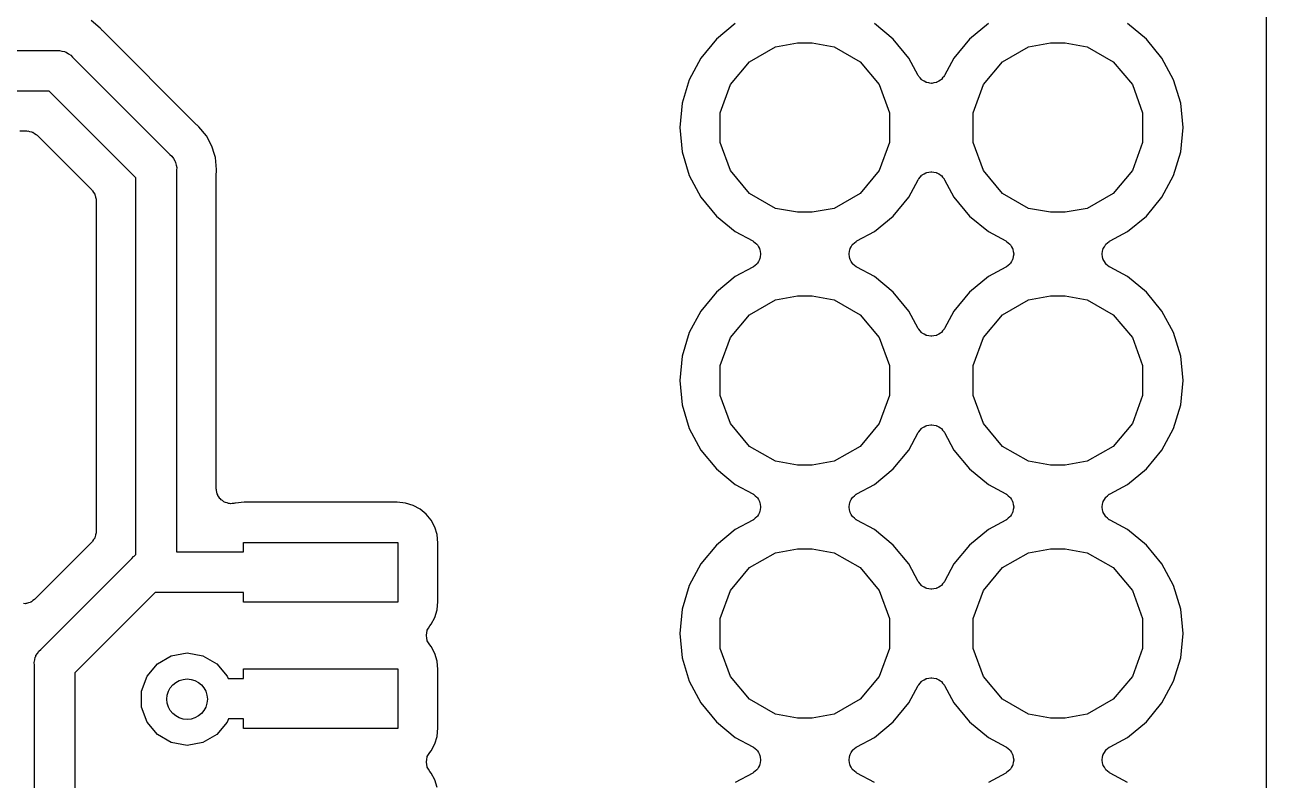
# Model space of a CAD drawing. Extents: x 91 to 190.2, y -113.9 to -59.9.
# Drawn here: x 177.06 to 189.52, y -89.66 to -82.08 of the extents above; entities that cross this region are included whole.
import ezdxf

# ---------------------------------------------------------------- set-up
doc = ezdxf.new("R2010")
doc.units = 0
doc.header["$MEASUREMENT"] = 0
doc.layers.add('BLACK', color=7, linetype='CONTINUOUS')

msp = doc.modelspace()

# ---------------------------------------------------------------- linework, layer by layer
at = {"layer": 'BLACK', "linetype": 'CONTINUOUS'}
for p, q in [((189.52, -62.0385), (189.52, -108.284)), ((177.819, -82.1114), (177.727, -82.036)), ((184.192, -82.0656), (184.002, -82.2218)), ((185.778, -82.2218), (185.588, -82.0656)), ((186.732, -82.0656), (186.542, -82.2218)), ((188.318, -82.2218), (188.128, -82.0656)), ((177.833, -82.1287), (177.819, -82.1114)), ((177.838, -82.1336), (177.833, -82.1287)), ((177.843, -82.1396), (177.838, -82.1336)), ((178.78, -83.0773), (177.843, -82.1396)), ((184.002, -82.2218), (183.846, -82.4122)), ((185.934, -82.4122), (185.778, -82.2218)), ((186.542, -82.2218), (186.386, -82.4122)), ((188.474, -82.4122), (188.318, -82.2218)), ((176.55, -82.3368), (177.381, -82.3368)), ((177.381, -82.3368), (177.408, -82.3345)), ((177.408, -82.3345), (177.434, -82.3414)), ((177.434, -82.3414), (177.461, -82.3461)), ((177.461, -82.3461), (177.468, -82.3506)), ((177.468, -82.3506), (177.477, -82.353)), ((184.335, -82.4488), (184.595, -82.2989)), ((184.595, -82.2989), (184.816, -82.26)), ((184.816, -82.26), (184.964, -82.26)), ((184.964, -82.26), (185.185, -82.2989)), ((185.185, -82.2989), (185.445, -82.4488)), ((186.875, -82.4488), (187.135, -82.2989)), ((187.135, -82.2989), (187.356, -82.26)), ((187.356, -82.26), (187.504, -82.26)), ((187.504, -82.26), (187.725, -82.2989)), ((187.725, -82.2989), (187.985, -82.4488)), ((177.477, -82.353), (177.499, -82.3685)), ((177.499, -82.3685), (177.523, -82.3819)), ((177.523, -82.3819), (177.54, -82.4026)), ((177.54, -82.4026), (178.517, -83.38)), ((183.846, -82.4122), (183.73, -82.6293)), ((184.143, -82.6784), (184.335, -82.4488)), ((185.445, -82.4488), (185.637, -82.6784)), ((186.028, -82.5868), (185.934, -82.4122)), ((186.386, -82.4122), (186.292, -82.5868)), ((186.683, -82.6784), (186.875, -82.4488)), ((187.985, -82.4488), (188.177, -82.6784)), ((188.59, -82.6293), (188.474, -82.4122)), ((186.031, -82.5907), (186.028, -82.5868)), ((186.033, -82.5953), (186.031, -82.5907)), ((186.047, -82.6111), (186.033, -82.5953)), ((186.287, -82.5953), (186.273, -82.6111)), ((186.289, -82.5907), (186.287, -82.5953)), ((186.292, -82.5868), (186.289, -82.5907)), ((183.73, -82.6293), (183.658, -82.865)), ((184.04, -82.9601), (184.143, -82.6784)), ((185.637, -82.6784), (185.74, -82.9601)), ((186.06, -82.6278), (186.047, -82.6111)), ((186.064, -82.6304), (186.06, -82.6278)), ((186.067, -82.6341), (186.064, -82.6304)), ((186.086, -82.6441), (186.067, -82.6341)), ((186.104, -82.6553), (186.086, -82.6441)), ((186.109, -82.6563), (186.104, -82.6553)), ((186.113, -82.6587), (186.109, -82.6563)), ((186.134, -82.6617), (186.113, -82.6587)), ((186.155, -82.666), (186.134, -82.6617)), ((186.16, -82.6653), (186.155, -82.666)), ((186.165, -82.666), (186.16, -82.6653)), ((186.186, -82.6617), (186.165, -82.666)), ((186.207, -82.6587), (186.186, -82.6617)), ((186.211, -82.6563), (186.207, -82.6587)), ((186.216, -82.6553), (186.211, -82.6563)), ((186.234, -82.6441), (186.216, -82.6553)), ((186.253, -82.6341), (186.234, -82.6441)), ((186.256, -82.6304), (186.253, -82.6341)), ((186.26, -82.6278), (186.256, -82.6304)), ((186.273, -82.6111), (186.26, -82.6278)), ((186.58, -82.9601), (186.683, -82.6784)), ((188.177, -82.6784), (188.28, -82.9601)), ((188.662, -82.865), (188.59, -82.6293)), ((177.306, -82.7432), (176.55, -82.7432)), ((178.177, -83.6142), (177.306, -82.7432)), ((183.658, -82.865), (183.634, -83.11)), ((184.04, -83.2599), (184.04, -82.9601)), ((185.74, -82.9601), (185.74, -83.2599)), ((186.58, -83.2599), (186.58, -82.9601)), ((188.28, -82.9601), (188.28, -83.2599)), ((188.686, -83.11), (188.662, -82.865)), ((178.786, -83.0816), (178.78, -83.0773)), ((178.791, -83.0872), (178.786, -83.0816)), ((178.809, -83.1014), (178.791, -83.0872)), ((177.012, -83.1432), (177.078, -83.1432)), ((177.078, -83.1432), (177.085, -83.1443)), ((177.085, -83.1443), (177.091, -83.1438)), ((177.091, -83.1438), (177.11, -83.1488)), ((177.11, -83.1488), (177.129, -83.1522)), ((177.129, -83.1522), (177.135, -83.1555)), ((177.135, -83.1555), (177.141, -83.1573)), ((177.141, -83.1573), (177.157, -83.1685)), ((177.157, -83.1685), (177.174, -83.1783)), ((177.174, -83.1783), (177.179, -83.1833)), ((177.179, -83.1833), (177.184, -83.1871)), ((177.184, -83.1871), (177.733, -83.7359)), ((178.884, -83.1933), (178.809, -83.1014)), ((178.94, -83.298), (178.884, -83.1933)), ((183.634, -83.11), (183.658, -83.355)), ((188.662, -83.355), (188.686, -83.11)), ((178.965, -83.3815), (178.94, -83.298)), ((184.143, -83.5416), (184.04, -83.2599)), ((185.74, -83.2599), (185.637, -83.5416)), ((186.683, -83.5416), (186.58, -83.2599)), ((188.28, -83.2599), (188.177, -83.5416)), ((178.517, -83.38), (178.538, -83.3974)), ((178.538, -83.3974), (178.552, -83.4207)), ((178.552, -83.4207), (178.567, -83.4428)), ((178.567, -83.4428), (178.569, -83.4516)), ((178.569, -83.4516), (178.574, -83.4594)), ((178.574, -83.4594), (178.579, -83.486)), ((178.974, -83.4117), (178.965, -83.3815)), ((178.965, -83.3815), (178.965, -83.3815)), ((178.986, -83.53), (178.974, -83.4117)), ((183.658, -83.355), (183.73, -83.5907)), ((188.59, -83.5907), (188.662, -83.355)), ((178.579, -83.486), (178.586, -83.512)), ((178.586, -83.512), (178.583, -83.5389)), ((178.583, -83.5389), (178.583, -87.3718)), ((178.983, -83.567), (178.984, -83.5597)), ((178.983, -86.7372), (178.983, -83.567)), ((178.984, -83.5523), (178.986, -83.53)), ((178.984, -83.5597), (178.984, -83.5523)), ((183.73, -83.5907), (183.846, -83.8078)), ((184.335, -83.7712), (184.143, -83.5416)), ((185.637, -83.5416), (185.445, -83.7712)), ((186.047, -83.6089), (186.06, -83.5922)), ((186.06, -83.5922), (186.064, -83.5896)), ((186.064, -83.5896), (186.067, -83.5859)), ((186.067, -83.5859), (186.086, -83.5759)), ((186.086, -83.5759), (186.104, -83.5647)), ((186.104, -83.5647), (186.109, -83.5637)), ((186.109, -83.5637), (186.113, -83.5613)), ((186.113, -83.5613), (186.134, -83.5583)), ((186.134, -83.5583), (186.155, -83.554)), ((186.155, -83.554), (186.16, -83.5547)), ((186.16, -83.5547), (186.165, -83.554)), ((186.165, -83.554), (186.186, -83.5583)), ((186.186, -83.5583), (186.207, -83.5613)), ((186.207, -83.5613), (186.211, -83.5637)), ((186.211, -83.5637), (186.216, -83.5647)), ((186.216, -83.5647), (186.234, -83.5759)), ((186.234, -83.5759), (186.253, -83.5859)), ((186.253, -83.5859), (186.256, -83.5896)), ((186.256, -83.5896), (186.26, -83.5922)), ((186.26, -83.5922), (186.273, -83.6089)), ((186.875, -83.7712), (186.683, -83.5416)), ((188.177, -83.5416), (187.985, -83.7712)), ((188.474, -83.8078), (188.59, -83.5907)), ((178.177, -87.3958), (178.177, -83.6142)), ((185.934, -83.8078), (186.028, -83.6332)), ((186.028, -83.6332), (186.031, -83.6293)), ((186.031, -83.6293), (186.033, -83.6247)), ((186.033, -83.6247), (186.047, -83.6089)), ((186.273, -83.6089), (186.287, -83.6247)), ((186.287, -83.6247), (186.289, -83.6293)), ((186.289, -83.6293), (186.292, -83.6332)), ((186.292, -83.6332), (186.386, -83.8078)), ((177.733, -83.7359), (177.737, -83.7413)), ((177.737, -83.7413), (177.742, -83.7456)), ((177.742, -83.7456), (177.752, -83.7625)), ((177.752, -83.7625), (177.763, -83.7786)), ((177.763, -83.7786), (177.764, -83.785)), ((177.764, -83.785), (177.768, -83.7907)), ((177.768, -83.7907), (177.771, -83.81)), ((177.771, -83.81), (177.776, -83.8289)), ((177.776, -83.8289), (177.776, -83.8355)), ((177.776, -83.8355), (177.777, -83.842)), ((177.777, -83.842), (177.777, -87.168)), ((183.846, -83.8078), (184.002, -83.9982)), ((184.595, -83.9211), (184.335, -83.7712)), ((185.445, -83.7712), (185.185, -83.9211)), ((185.778, -83.9982), (185.934, -83.8078)), ((186.386, -83.8078), (186.542, -83.9982)), ((187.135, -83.9211), (186.875, -83.7712)), ((187.985, -83.7712), (187.725, -83.9211)), ((188.318, -83.9982), (188.474, -83.8078)), ((184.816, -83.96), (184.595, -83.9211)), ((184.964, -83.96), (184.816, -83.96)), ((185.185, -83.9211), (184.964, -83.96)), ((187.356, -83.96), (187.135, -83.9211)), ((187.504, -83.96), (187.356, -83.96)), ((187.725, -83.9211), (187.504, -83.96)), ((184.002, -83.9982), (184.192, -84.1544)), ((185.588, -84.1544), (185.778, -83.9982)), ((186.542, -83.9982), (186.732, -84.1544)), ((188.128, -84.1544), (188.318, -83.9982)), ((184.192, -84.1544), (184.367, -84.2477)), ((185.413, -84.2477), (185.588, -84.1544)), ((186.732, -84.1544), (186.907, -84.2477)), ((187.953, -84.2477), (188.128, -84.1544)), ((184.367, -84.2477), (184.371, -84.2508)), ((184.371, -84.2508), (184.375, -84.2526)), ((184.375, -84.2526), (184.391, -84.2668)), ((184.391, -84.2668), (184.408, -84.2799)), ((184.408, -84.2799), (184.41, -84.2841)), ((184.41, -84.2841), (184.414, -84.2874)), ((184.414, -84.2874), (184.424, -84.3061)), ((184.424, -84.3061), (184.435, -84.3241)), ((184.435, -84.3241), (184.436, -84.329)), ((184.436, -84.329), (184.439, -84.3333)), ((184.439, -84.3333), (184.442, -84.3543)), ((185.338, -84.3543), (185.341, -84.3333)), ((185.341, -84.3333), (185.344, -84.329)), ((185.344, -84.329), (185.345, -84.3241)), ((185.345, -84.3241), (185.356, -84.3061)), ((185.356, -84.3061), (185.366, -84.2874)), ((185.366, -84.2874), (185.37, -84.2841)), ((185.37, -84.2841), (185.372, -84.2799)), ((185.372, -84.2799), (185.389, -84.2668)), ((185.389, -84.2668), (185.405, -84.2526)), ((185.405, -84.2526), (185.409, -84.2508)), ((185.409, -84.2508), (185.413, -84.2477)), ((186.907, -84.2477), (186.911, -84.2508)), ((186.911, -84.2508), (186.915, -84.2526)), ((186.915, -84.2526), (186.931, -84.2668)), ((186.931, -84.2668), (186.948, -84.2799)), ((186.948, -84.2799), (186.95, -84.2841)), ((186.95, -84.2841), (186.954, -84.2874)), ((186.954, -84.2874), (186.964, -84.3061)), ((186.964, -84.3061), (186.975, -84.3241)), ((186.975, -84.3241), (186.976, -84.329)), ((186.976, -84.329), (186.979, -84.3333)), ((186.979, -84.3333), (186.982, -84.3543)), ((187.878, -84.3543), (187.881, -84.3333)), ((187.881, -84.3333), (187.884, -84.329)), ((187.884, -84.329), (187.885, -84.3241)), ((187.885, -84.3241), (187.896, -84.3061)), ((187.896, -84.3061), (187.906, -84.2874)), ((187.906, -84.2874), (187.91, -84.2841)), ((187.91, -84.2841), (187.912, -84.2799)), ((187.912, -84.2799), (187.929, -84.2668)), ((187.929, -84.2668), (187.945, -84.2526)), ((187.945, -84.2526), (187.949, -84.2508)), ((187.949, -84.2508), (187.953, -84.2477)), ((184.424, -84.4539), (184.414, -84.4726)), ((184.435, -84.4359), (184.424, -84.4539)), ((184.436, -84.431), (184.435, -84.4359)), ((184.439, -84.4267), (184.436, -84.431)), ((184.442, -84.4057), (184.439, -84.4267)), ((184.442, -84.3543), (184.446, -84.3751)), ((184.446, -84.3849), (184.442, -84.4057)), ((184.446, -84.3751), (184.445, -84.38)), ((184.445, -84.38), (184.446, -84.3849)), ((185.334, -84.3751), (185.338, -84.3543)), ((185.335, -84.38), (185.334, -84.3751)), ((185.334, -84.3849), (185.335, -84.38)), ((185.338, -84.4057), (185.334, -84.3849)), ((185.341, -84.4267), (185.338, -84.4057)), ((185.344, -84.431), (185.341, -84.4267)), ((185.345, -84.4359), (185.344, -84.431)), ((185.356, -84.4539), (185.345, -84.4359)), ((185.366, -84.4726), (185.356, -84.4539)), ((186.964, -84.4539), (186.954, -84.4726)), ((186.975, -84.4359), (186.964, -84.4539)), ((186.976, -84.431), (186.975, -84.4359)), ((186.979, -84.4267), (186.976, -84.431)), ((186.982, -84.4057), (186.979, -84.4267)), ((186.982, -84.3543), (186.986, -84.3751)), ((186.986, -84.3849), (186.982, -84.4057)), ((186.986, -84.3751), (186.985, -84.38)), ((186.985, -84.38), (186.986, -84.3849)), ((187.874, -84.3751), (187.878, -84.3543)), ((187.875, -84.38), (187.874, -84.3751)), ((187.874, -84.3849), (187.875, -84.38)), ((187.878, -84.4057), (187.874, -84.3849)), ((187.881, -84.4267), (187.878, -84.4057)), ((187.884, -84.431), (187.881, -84.4267)), ((187.885, -84.4359), (187.884, -84.431)), ((187.896, -84.4539), (187.885, -84.4359)), ((187.906, -84.4726), (187.896, -84.4539)), ((184.367, -84.5123), (184.192, -84.6056)), ((184.371, -84.5092), (184.367, -84.5123)), ((184.375, -84.5074), (184.371, -84.5092)), ((184.391, -84.4932), (184.375, -84.5074)), ((184.408, -84.4801), (184.391, -84.4932)), ((184.41, -84.4759), (184.408, -84.4801)), ((184.414, -84.4726), (184.41, -84.4759)), ((185.37, -84.4759), (185.366, -84.4726)), ((185.372, -84.4801), (185.37, -84.4759)), ((185.389, -84.4932), (185.372, -84.4801)), ((185.405, -84.5074), (185.389, -84.4932)), ((185.409, -84.5092), (185.405, -84.5074)), ((185.413, -84.5123), (185.409, -84.5092)), ((185.588, -84.6056), (185.413, -84.5123)), ((186.907, -84.5123), (186.732, -84.6056)), ((186.911, -84.5092), (186.907, -84.5123)), ((186.915, -84.5074), (186.911, -84.5092)), ((186.931, -84.4932), (186.915, -84.5074)), ((186.948, -84.4801), (186.931, -84.4932)), ((186.95, -84.4759), (186.948, -84.4801)), ((186.954, -84.4726), (186.95, -84.4759)), ((187.91, -84.4759), (187.906, -84.4726)), ((187.912, -84.4801), (187.91, -84.4759)), ((187.929, -84.4932), (187.912, -84.4801)), ((187.945, -84.5074), (187.929, -84.4932)), ((187.949, -84.5092), (187.945, -84.5074)), ((187.953, -84.5123), (187.949, -84.5092)), ((188.128, -84.6056), (187.953, -84.5123)), ((184.192, -84.6056), (184.002, -84.7618)), ((185.778, -84.7618), (185.588, -84.6056)), ((186.732, -84.6056), (186.542, -84.7618)), ((188.318, -84.7618), (188.128, -84.6056)), ((184.002, -84.7618), (183.846, -84.9522)), ((184.335, -84.9888), (184.595, -84.8389)), ((184.595, -84.8389), (184.816, -84.8)), ((184.816, -84.8), (184.964, -84.8)), ((184.964, -84.8), (185.185, -84.8389)), ((185.185, -84.8389), (185.445, -84.9888)), ((185.934, -84.9522), (185.778, -84.7618)), ((186.542, -84.7618), (186.386, -84.9522)), ((186.875, -84.9888), (187.135, -84.8389)), ((187.135, -84.8389), (187.356, -84.8)), ((187.356, -84.8), (187.504, -84.8)), ((187.504, -84.8), (187.725, -84.8389)), ((187.725, -84.8389), (187.985, -84.9888)), ((188.474, -84.9522), (188.318, -84.7618)), ((183.846, -84.9522), (183.73, -85.1693)), ((186.028, -85.1268), (185.934, -84.9522)), ((186.386, -84.9522), (186.292, -85.1268)), ((188.59, -85.1693), (188.474, -84.9522)), ((184.143, -85.2184), (184.335, -84.9888)), ((185.445, -84.9888), (185.637, -85.2184)), ((186.683, -85.2184), (186.875, -84.9888)), ((187.985, -84.9888), (188.177, -85.2184)), ((183.73, -85.1693), (183.658, -85.405)), ((186.031, -85.1307), (186.028, -85.1268)), ((186.033, -85.1353), (186.031, -85.1307)), ((186.047, -85.1511), (186.033, -85.1353)), ((186.06, -85.1678), (186.047, -85.1511)), ((186.064, -85.1704), (186.06, -85.1678)), ((186.067, -85.1741), (186.064, -85.1704)), ((186.086, -85.1841), (186.067, -85.1741)), ((186.104, -85.1953), (186.086, -85.1841)), ((186.109, -85.1963), (186.104, -85.1953)), ((186.113, -85.1987), (186.109, -85.1963)), ((186.134, -85.2017), (186.113, -85.1987)), ((186.155, -85.206), (186.134, -85.2017)), ((186.16, -85.2053), (186.155, -85.206)), ((186.165, -85.206), (186.16, -85.2053)), ((186.186, -85.2017), (186.165, -85.206)), ((186.207, -85.1987), (186.186, -85.2017)), ((186.211, -85.1963), (186.207, -85.1987)), ((186.216, -85.1953), (186.211, -85.1963)), ((186.234, -85.1841), (186.216, -85.1953)), ((186.253, -85.1741), (186.234, -85.1841)), ((186.256, -85.1704), (186.253, -85.1741)), ((186.26, -85.1678), (186.256, -85.1704)), ((186.273, -85.1511), (186.26, -85.1678)), ((186.287, -85.1353), (186.273, -85.1511)), ((186.289, -85.1307), (186.287, -85.1353)), ((186.292, -85.1268), (186.289, -85.1307)), ((188.662, -85.405), (188.59, -85.1693)), ((184.04, -85.5001), (184.143, -85.2184)), ((185.637, -85.2184), (185.74, -85.5001)), ((186.58, -85.5001), (186.683, -85.2184)), ((188.177, -85.2184), (188.28, -85.5001)), ((183.658, -85.405), (183.634, -85.65)), ((188.686, -85.65), (188.662, -85.405)), ((184.04, -85.7999), (184.04, -85.5001)), ((185.74, -85.5001), (185.74, -85.7999)), ((186.58, -85.7999), (186.58, -85.5001)), ((188.28, -85.5001), (188.28, -85.7999)), ((183.634, -85.65), (183.658, -85.895)), ((188.662, -85.895), (188.686, -85.65)), ((184.143, -86.0816), (184.04, -85.7999)), ((185.74, -85.7999), (185.637, -86.0816)), ((186.683, -86.0816), (186.58, -85.7999)), ((188.28, -85.7999), (188.177, -86.0816)), ((183.658, -85.895), (183.73, -86.1307)), ((188.59, -86.1307), (188.662, -85.895)), ((184.335, -86.3112), (184.143, -86.0816)), ((185.637, -86.0816), (185.445, -86.3112)), ((186.875, -86.3112), (186.683, -86.0816)), ((188.177, -86.0816), (187.985, -86.3112)), ((183.73, -86.1307), (183.846, -86.3478)), ((185.934, -86.3478), (186.028, -86.1732)), ((186.028, -86.1732), (186.031, -86.1693)), ((186.031, -86.1693), (186.033, -86.1647)), ((186.033, -86.1647), (186.047, -86.1489)), ((186.047, -86.1489), (186.06, -86.1322)), ((186.06, -86.1322), (186.064, -86.1296)), ((186.064, -86.1296), (186.067, -86.1259)), ((186.067, -86.1259), (186.086, -86.1159)), ((186.086, -86.1159), (186.104, -86.1047)), ((186.104, -86.1047), (186.109, -86.1037)), ((186.109, -86.1037), (186.113, -86.1013)), ((186.113, -86.1013), (186.134, -86.0983)), ((186.134, -86.0983), (186.155, -86.094)), ((186.155, -86.094), (186.16, -86.0947)), ((186.16, -86.0947), (186.165, -86.094)), ((186.165, -86.094), (186.186, -86.0983)), ((186.186, -86.0983), (186.207, -86.1013)), ((186.207, -86.1013), (186.211, -86.1037)), ((186.211, -86.1037), (186.216, -86.1047)), ((186.216, -86.1047), (186.234, -86.1159)), ((186.234, -86.1159), (186.253, -86.1259)), ((186.253, -86.1259), (186.256, -86.1296)), ((186.256, -86.1296), (186.26, -86.1322)), ((186.26, -86.1322), (186.273, -86.1489)), ((186.273, -86.1489), (186.287, -86.1647)), ((186.287, -86.1647), (186.289, -86.1693)), ((186.289, -86.1693), (186.292, -86.1732)), ((186.292, -86.1732), (186.386, -86.3478)), ((188.474, -86.3478), (188.59, -86.1307)), ((184.595, -86.4611), (184.335, -86.3112)), ((185.445, -86.3112), (185.185, -86.4611)), ((187.135, -86.4611), (186.875, -86.3112)), ((187.985, -86.3112), (187.725, -86.4611)), ((183.846, -86.3478), (184.002, -86.5382)), ((184.816, -86.5), (184.595, -86.4611)), ((185.185, -86.4611), (184.964, -86.5)), ((185.778, -86.5382), (185.934, -86.3478)), ((186.386, -86.3478), (186.542, -86.5382)), ((187.356, -86.5), (187.135, -86.4611)), ((187.725, -86.4611), (187.504, -86.5)), ((188.318, -86.5382), (188.474, -86.3478)), ((184.002, -86.5382), (184.192, -86.6944)), ((184.964, -86.5), (184.816, -86.5)), ((185.588, -86.6944), (185.778, -86.5382)), ((186.542, -86.5382), (186.732, -86.6944)), ((187.504, -86.5), (187.356, -86.5)), ((188.128, -86.6944), (188.318, -86.5382)), ((184.192, -86.6944), (184.367, -86.7877)), ((185.413, -86.7877), (185.588, -86.6944)), ((186.732, -86.6944), (186.907, -86.7877)), ((187.953, -86.7877), (188.128, -86.6944)), ((178.985, -86.7461), (178.983, -86.7372)), ((178.984, -86.7552), (178.985, -86.7461)), ((178.989, -86.7716), (178.984, -86.7552)), ((178.992, -86.7885), (178.989, -86.7716)), ((178.997, -86.7963), (178.992, -86.7885)), ((178.999, -86.805), (178.997, -86.7963)), ((179.01, -86.8187), (178.999, -86.805)), ((179.018, -86.8336), (179.01, -86.8187)), ((179.025, -86.8394), (179.018, -86.8336)), ((184.367, -86.7877), (184.371, -86.7908)), ((184.371, -86.7908), (184.375, -86.7926)), ((184.375, -86.7926), (184.391, -86.8068)), ((184.391, -86.8068), (184.408, -86.8199)), ((184.408, -86.8199), (184.41, -86.8241)), ((184.41, -86.8241), (184.414, -86.8274)), ((184.414, -86.8274), (184.424, -86.8461)), ((185.356, -86.8461), (185.366, -86.8274)), ((185.366, -86.8274), (185.37, -86.8241)), ((185.37, -86.8241), (185.372, -86.8199)), ((185.372, -86.8199), (185.389, -86.8068)), ((185.389, -86.8068), (185.405, -86.7926)), ((185.405, -86.7926), (185.409, -86.7908)), ((185.409, -86.7908), (185.413, -86.7877)), ((186.907, -86.7877), (186.911, -86.7908)), ((186.911, -86.7908), (186.915, -86.7926)), ((186.915, -86.7926), (186.931, -86.8068)), ((186.931, -86.8068), (186.948, -86.8199)), ((186.948, -86.8199), (186.95, -86.8241)), ((186.95, -86.8241), (186.954, -86.8274)), ((186.954, -86.8274), (186.964, -86.8461)), ((187.896, -86.8461), (187.906, -86.8274)), ((187.906, -86.8274), (187.91, -86.8241)), ((187.91, -86.8241), (187.912, -86.8199)), ((187.912, -86.8199), (187.929, -86.8068)), ((187.929, -86.8068), (187.945, -86.7926)), ((187.945, -86.7926), (187.949, -86.7908)), ((187.949, -86.7908), (187.953, -86.7877)), ((179.031, -86.8467), (179.025, -86.8394)), ((179.045, -86.8561), (179.031, -86.8467)), ((179.058, -86.8671), (179.045, -86.8561)), ((179.067, -86.8702), (179.058, -86.8671)), ((179.074, -86.8751), (179.067, -86.8702)), ((179.091, -86.879), (179.074, -86.8751)), ((179.107, -86.8849), (179.091, -86.879)), ((179.116, -86.8849), (179.107, -86.8849)), ((179.125, -86.887), (179.116, -86.8849)), ((179.142, -86.8849), (179.125, -86.887)), ((179.159, -86.8849), (179.142, -86.8849)), ((179.168, -86.8818), (179.159, -86.8849)), ((179.175, -86.8809), (179.168, -86.8818)), ((179.262, -86.8723), (179.175, -86.8809)), ((180.798, -86.8723), (179.262, -86.8723)), ((180.883, -86.8808), (180.798, -86.8723)), ((180.959, -86.9037), (180.883, -86.8808)), ((181.028, -86.9408), (180.959, -86.9037)), ((181.089, -86.9908), (181.028, -86.9408)), ((184.424, -86.8461), (184.435, -86.8641)), ((184.435, -86.8641), (184.436, -86.869)), ((184.436, -86.869), (184.439, -86.8733)), ((184.439, -86.8733), (184.442, -86.8943)), ((184.442, -86.9457), (184.439, -86.9667)), ((184.442, -86.8943), (184.446, -86.9151)), ((184.446, -86.9249), (184.442, -86.9457)), ((184.446, -86.9151), (184.445, -86.92)), ((184.445, -86.92), (184.446, -86.9249)), ((185.334, -86.9151), (185.338, -86.8943)), ((185.335, -86.92), (185.334, -86.9151)), ((185.334, -86.9249), (185.335, -86.92)), ((185.338, -86.9457), (185.334, -86.9249)), ((185.338, -86.8943), (185.341, -86.8733)), ((185.341, -86.9667), (185.338, -86.9457)), ((185.341, -86.8733), (185.344, -86.869)), ((185.344, -86.869), (185.345, -86.8641)), ((185.345, -86.8641), (185.356, -86.8461)), ((186.964, -86.8461), (186.975, -86.8641)), ((186.975, -86.8641), (186.976, -86.869)), ((186.976, -86.869), (186.979, -86.8733)), ((186.979, -86.8733), (186.982, -86.8943)), ((186.982, -86.9457), (186.979, -86.9667)), ((186.982, -86.8943), (186.986, -86.9151)), ((186.986, -86.9249), (186.982, -86.9457)), ((186.986, -86.9151), (186.985, -86.92)), ((186.985, -86.92), (186.986, -86.9249)), ((187.874, -86.9151), (187.878, -86.8943)), ((187.875, -86.92), (187.874, -86.9151)), ((187.874, -86.9249), (187.875, -86.92)), ((187.878, -86.9457), (187.874, -86.9249)), ((187.878, -86.8943), (187.881, -86.8733)), ((187.881, -86.9667), (187.878, -86.9457)), ((187.881, -86.8733), (187.884, -86.869)), ((187.884, -86.869), (187.885, -86.8641)), ((187.885, -86.8641), (187.896, -86.8461)), ((181.139, -87.0517), (181.089, -86.9908)), ((181.176, -87.1212), (181.139, -87.0517)), ((184.367, -87.0523), (184.192, -87.1456)), ((184.371, -87.0492), (184.367, -87.0523)), ((184.375, -87.0474), (184.371, -87.0492)), ((184.391, -87.0332), (184.375, -87.0474)), ((184.408, -87.0201), (184.391, -87.0332)), ((184.41, -87.0159), (184.408, -87.0201)), ((184.414, -87.0126), (184.41, -87.0159)), ((184.424, -86.9939), (184.414, -87.0126)), ((184.435, -86.9759), (184.424, -86.9939)), ((184.436, -86.971), (184.435, -86.9759)), ((184.439, -86.9667), (184.436, -86.971)), ((185.344, -86.971), (185.341, -86.9667)), ((185.345, -86.9759), (185.344, -86.971)), ((185.356, -86.9939), (185.345, -86.9759)), ((185.366, -87.0126), (185.356, -86.9939)), ((185.37, -87.0159), (185.366, -87.0126)), ((185.372, -87.0201), (185.37, -87.0159)), ((185.389, -87.0332), (185.372, -87.0201)), ((185.405, -87.0474), (185.389, -87.0332)), ((185.409, -87.0492), (185.405, -87.0474)), ((185.413, -87.0523), (185.409, -87.0492)), ((185.588, -87.1456), (185.413, -87.0523)), ((186.907, -87.0523), (186.732, -87.1456)), ((186.911, -87.0492), (186.907, -87.0523)), ((186.915, -87.0474), (186.911, -87.0492)), ((186.931, -87.0332), (186.915, -87.0474)), ((186.948, -87.0201), (186.931, -87.0332)), ((186.95, -87.0159), (186.948, -87.0201)), ((186.954, -87.0126), (186.95, -87.0159)), ((186.964, -86.9939), (186.954, -87.0126)), ((186.975, -86.9759), (186.964, -86.9939)), ((186.976, -86.971), (186.975, -86.9759)), ((186.979, -86.9667), (186.976, -86.971)), ((187.884, -86.971), (187.881, -86.9667)), ((187.885, -86.9759), (187.884, -86.971)), ((187.896, -86.9939), (187.885, -86.9759)), ((187.906, -87.0126), (187.896, -86.9939)), ((187.91, -87.0159), (187.906, -87.0126)), ((187.912, -87.0201), (187.91, -87.0159)), ((187.929, -87.0332), (187.912, -87.0201)), ((187.945, -87.0474), (187.929, -87.0332)), ((187.949, -87.0492), (187.945, -87.0474)), ((187.953, -87.0523), (187.949, -87.0492)), ((188.128, -87.1456), (187.953, -87.0523)), ((177.771, -87.2), (177.768, -87.2193)), ((177.776, -87.1811), (177.771, -87.2)), ((177.777, -87.168), (177.776, -87.1745)), ((177.776, -87.1745), (177.776, -87.1811)), ((181.199, -87.1966), (181.176, -87.1212)), ((181.208, -87.2824), (181.199, -87.1966)), ((184.192, -87.1456), (184.002, -87.3018)), ((185.778, -87.3018), (185.588, -87.1456)), ((186.732, -87.1456), (186.542, -87.3018)), ((188.318, -87.3018), (188.128, -87.1456)), ((177.733, -87.2741), (177.159, -87.8477)), ((177.737, -87.2687), (177.733, -87.2741)), ((177.742, -87.2644), (177.737, -87.2687)), ((177.752, -87.2475), (177.742, -87.2644)), ((177.763, -87.2314), (177.752, -87.2475)), ((177.764, -87.225), (177.763, -87.2314)), ((177.768, -87.2193), (177.764, -87.225)), ((179.255, -87.275), (180.805, -87.275)), ((179.255, -87.3718), (179.255, -87.275)), ((180.805, -87.275), (180.805, -87.875)), ((181.208, -87.8676), (181.208, -87.2824)), ((184.002, -87.3018), (183.846, -87.4922)), ((185.934, -87.4922), (185.778, -87.3018)), ((186.542, -87.3018), (186.386, -87.4922)), ((188.474, -87.4922), (188.318, -87.3018)), ((177.223, -88.35), (178.135, -87.4376)), ((178.135, -87.4376), (178.152, -87.4169)), ((178.152, -87.4169), (178.16, -87.4124)), ((178.16, -87.4124), (178.177, -87.3958)), ((178.583, -87.3718), (179.255, -87.3718)), ((184.335, -87.5288), (184.595, -87.3789)), ((184.595, -87.3789), (184.816, -87.34)), ((184.816, -87.34), (184.964, -87.34)), ((184.964, -87.34), (185.185, -87.3789)), ((185.185, -87.3789), (185.445, -87.5288)), ((186.875, -87.5288), (187.135, -87.3789)), ((187.135, -87.3789), (187.356, -87.34)), ((187.356, -87.34), (187.504, -87.34)), ((187.504, -87.34), (187.725, -87.3789)), ((187.725, -87.3789), (187.985, -87.5288)), ((183.846, -87.4922), (183.73, -87.7093)), ((184.143, -87.7584), (184.335, -87.5288)), ((185.445, -87.5288), (185.637, -87.7584)), ((186.028, -87.6668), (185.934, -87.4922)), ((186.386, -87.4922), (186.292, -87.6668)), ((186.683, -87.7584), (186.875, -87.5288)), ((187.985, -87.5288), (188.177, -87.7584)), ((188.59, -87.7093), (188.474, -87.4922)), ((186.031, -87.6707), (186.028, -87.6668)), ((186.033, -87.6753), (186.031, -87.6707)), ((186.047, -87.6911), (186.033, -87.6753)), ((186.06, -87.7078), (186.047, -87.6911)), ((186.064, -87.7104), (186.06, -87.7078)), ((186.26, -87.7078), (186.256, -87.7104)), ((186.273, -87.6911), (186.26, -87.7078)), ((186.287, -87.6753), (186.273, -87.6911)), ((186.289, -87.6707), (186.287, -87.6753)), ((186.292, -87.6668), (186.289, -87.6707)), ((178.369, -87.7782), (177.563, -88.5842)), ((179.255, -87.7782), (178.369, -87.7782)), ((179.255, -87.875), (179.255, -87.7782)), ((183.73, -87.7093), (183.658, -87.945)), ((184.04, -88.0401), (184.143, -87.7584)), ((185.637, -87.7584), (185.74, -88.0401)), ((186.067, -87.7141), (186.064, -87.7104)), ((186.086, -87.7241), (186.067, -87.7141)), ((186.104, -87.7353), (186.086, -87.7241)), ((186.109, -87.7363), (186.104, -87.7353)), ((186.113, -87.7387), (186.109, -87.7363)), ((186.134, -87.7417), (186.113, -87.7387)), ((186.155, -87.746), (186.134, -87.7417)), ((186.16, -87.7453), (186.155, -87.746)), ((186.165, -87.746), (186.16, -87.7453)), ((186.186, -87.7417), (186.165, -87.746)), ((186.207, -87.7387), (186.186, -87.7417)), ((186.211, -87.7363), (186.207, -87.7387)), ((186.216, -87.7353), (186.211, -87.7363)), ((186.234, -87.7241), (186.216, -87.7353)), ((186.253, -87.7141), (186.234, -87.7241)), ((186.256, -87.7104), (186.253, -87.7141)), ((186.58, -88.0401), (186.683, -87.7584)), ((188.177, -87.7584), (188.28, -88.0401)), ((188.662, -87.945), (188.59, -87.7093)), ((177.066, -87.891), (177.047, -87.8893)), ((177.073, -87.8893), (177.066, -87.891)), ((177.079, -87.8893), (177.073, -87.8893)), ((177.098, -87.8826), (177.079, -87.8893)), ((177.117, -87.8776), (177.098, -87.8826)), ((177.122, -87.8738), (177.117, -87.8776)), ((177.128, -87.8715), (177.122, -87.8738)), ((177.143, -87.8589), (177.128, -87.8715)), ((177.159, -87.8477), (177.143, -87.8589)), ((180.805, -87.875), (179.255, -87.875)), ((181.176, -88.0288), (181.199, -87.9534)), ((181.199, -87.9534), (181.208, -87.8676)), ((183.658, -87.945), (183.634, -88.19)), ((188.686, -88.19), (188.662, -87.945)), ((181.139, -88.0983), (181.176, -88.0288)), ((184.04, -88.3399), (184.04, -88.0401)), ((185.74, -88.0401), (185.74, -88.3399)), ((186.58, -88.3399), (186.58, -88.0401)), ((188.28, -88.0401), (188.28, -88.3399)), ((181.092, -88.2084), (181.096, -88.1843)), ((181.096, -88.1843), (181.1, -88.1602)), ((181.1, -88.1602), (181.101, -88.1588)), ((181.101, -88.1572), (181.114, -88.1361)), ((181.101, -88.1588), (181.101, -88.1572)), ((181.114, -88.1361), (181.126, -88.1148)), ((181.126, -88.1148), (181.139, -88.0983)), ((183.634, -88.19), (183.658, -88.435)), ((188.662, -88.435), (188.686, -88.19)), ((181.092, -88.21), (181.092, -88.2084)), ((181.092, -88.2116), (181.092, -88.21)), ((181.096, -88.2356), (181.092, -88.2116)), ((181.1, -88.2598), (181.096, -88.2356)), ((181.101, -88.2612), (181.1, -88.2598)), ((181.101, -88.2628), (181.101, -88.2612)), ((181.114, -88.2839), (181.101, -88.2628)), ((181.126, -88.3052), (181.114, -88.2839)), ((181.139, -88.3217), (181.126, -88.3052)), ((181.176, -88.3912), (181.139, -88.3217)), ((177.161, -88.456), (177.166, -88.4294)), ((177.166, -88.4294), (177.171, -88.4216)), ((177.171, -88.4216), (177.173, -88.4128)), ((177.173, -88.4128), (177.188, -88.3907)), ((177.188, -88.3907), (177.202, -88.3674)), ((177.202, -88.3674), (177.223, -88.35)), ((178.392, -88.4944), (178.531, -88.4137)), ((178.531, -88.4137), (178.69, -88.3857)), ((178.69, -88.3857), (178.849, -88.4137)), ((178.849, -88.4137), (178.988, -88.4944)), ((181.199, -88.4666), (181.176, -88.3912)), ((183.658, -88.435), (183.73, -88.6707)), ((184.143, -88.6216), (184.04, -88.3399)), ((185.74, -88.3399), (185.637, -88.6216)), ((186.683, -88.6216), (186.58, -88.3399)), ((188.28, -88.3399), (188.177, -88.6216)), ((188.59, -88.6707), (188.662, -88.435)), ((177.154, -88.482), (177.161, -88.456)), ((177.157, -88.5089), (177.154, -88.482)), ((177.157, -94.3211), (177.157, -88.5089)), ((178.288, -88.6179), (178.392, -88.4944)), ((178.988, -88.4944), (179.092, -88.6179)), ((179.255, -88.6418), (179.255, -88.545)), ((179.255, -88.545), (180.805, -88.545)), ((180.805, -88.545), (180.805, -89.145)), ((181.208, -88.5524), (181.199, -88.4666)), ((181.208, -89.1376), (181.208, -88.5524)), ((177.563, -88.5842), (177.563, -94.2458)), ((178.233, -88.7694), (178.288, -88.6179)), ((179.092, -88.6179), (179.101, -88.6418)), ((179.101, -88.6418), (179.255, -88.6418)), ((183.73, -88.6707), (183.846, -88.8878)), ((184.335, -88.8512), (184.143, -88.6216)), ((185.637, -88.6216), (185.445, -88.8512)), ((186.033, -88.7047), (186.047, -88.6889)), ((186.047, -88.6889), (186.06, -88.6722)), ((186.06, -88.6722), (186.064, -88.6696)), ((186.064, -88.6696), (186.067, -88.6659)), ((186.067, -88.6659), (186.086, -88.6559)), ((186.086, -88.6559), (186.104, -88.6447)), ((186.104, -88.6447), (186.109, -88.6437)), ((186.109, -88.6437), (186.113, -88.6413)), ((186.113, -88.6413), (186.134, -88.6383)), ((186.134, -88.6383), (186.155, -88.634)), ((186.155, -88.634), (186.16, -88.6347)), ((186.16, -88.6347), (186.165, -88.634)), ((186.165, -88.634), (186.186, -88.6383)), ((186.186, -88.6383), (186.207, -88.6413)), ((186.207, -88.6413), (186.211, -88.6437)), ((186.211, -88.6437), (186.216, -88.6447)), ((186.216, -88.6447), (186.234, -88.6559)), ((186.234, -88.6559), (186.253, -88.6659)), ((186.253, -88.6659), (186.256, -88.6696)), ((186.256, -88.6696), (186.26, -88.6722)), ((186.26, -88.6722), (186.273, -88.6889)), ((186.273, -88.6889), (186.287, -88.7047)), ((186.875, -88.8512), (186.683, -88.6216)), ((188.177, -88.6216), (187.985, -88.8512)), ((188.474, -88.8878), (188.59, -88.6707)), ((178.233, -88.9306), (178.233, -88.7694)), ((185.934, -88.8878), (186.028, -88.7132)), ((186.028, -88.7132), (186.031, -88.7093)), ((186.031, -88.7093), (186.033, -88.7047)), ((186.287, -88.7047), (186.289, -88.7093)), ((186.289, -88.7093), (186.292, -88.7132)), ((186.292, -88.7132), (186.386, -88.8878)), ((178.288, -89.0821), (178.233, -88.9306)), ((183.846, -88.8878), (184.002, -89.0782)), ((184.595, -89.0011), (184.335, -88.8512)), ((185.445, -88.8512), (185.185, -89.0011)), ((185.778, -89.0782), (185.934, -88.8878)), ((186.386, -88.8878), (186.542, -89.0782)), ((187.135, -89.0011), (186.875, -88.8512)), ((187.985, -88.8512), (187.725, -89.0011)), ((188.318, -89.0782), (188.474, -88.8878)), ((179.104, -89.0482), (179.092, -89.0821)), ((179.255, -89.0482), (179.104, -89.0482)), ((179.255, -89.145), (179.255, -89.0482)), ((184.002, -89.0782), (184.192, -89.2344)), ((184.816, -89.04), (184.595, -89.0011)), ((184.964, -89.04), (184.816, -89.04)), ((185.185, -89.0011), (184.964, -89.04)), ((185.588, -89.2344), (185.778, -89.0782)), ((186.542, -89.0782), (186.732, -89.2344)), ((187.356, -89.04), (187.135, -89.0011)), ((187.504, -89.04), (187.356, -89.04)), ((187.725, -89.0011), (187.504, -89.04)), ((188.128, -89.2344), (188.318, -89.0782)), ((178.392, -89.2056), (178.288, -89.0821)), ((179.092, -89.0821), (178.988, -89.2056)), ((180.805, -89.145), (179.255, -89.145)), ((181.199, -89.2234), (181.208, -89.1376)), ((178.531, -89.2863), (178.392, -89.2056)), ((178.69, -89.3143), (178.531, -89.2863)), ((178.849, -89.2863), (178.69, -89.3143)), ((178.988, -89.2056), (178.849, -89.2863)), ((181.139, -89.3683), (181.176, -89.2988)), ((181.176, -89.2988), (181.199, -89.2234)), ((184.192, -89.2344), (184.367, -89.3277)), ((185.413, -89.3277), (185.588, -89.2344)), ((186.732, -89.2344), (186.907, -89.3277)), ((187.953, -89.3277), (188.128, -89.2344)), ((181.096, -89.4543), (181.1, -89.4302)), ((181.1, -89.4302), (181.101, -89.4288)), ((181.101, -89.4272), (181.114, -89.4061)), ((181.101, -89.4288), (181.101, -89.4272)), ((181.114, -89.4061), (181.126, -89.3848)), ((181.126, -89.3848), (181.139, -89.3683)), ((184.367, -89.3277), (184.371, -89.3308)), ((184.371, -89.3308), (184.375, -89.3326)), ((184.375, -89.3326), (184.391, -89.3468)), ((184.391, -89.3468), (184.408, -89.3599)), ((184.408, -89.3599), (184.41, -89.3641)), ((184.41, -89.3641), (184.414, -89.3674)), ((184.414, -89.3674), (184.424, -89.3861)), ((184.424, -89.3861), (184.435, -89.4041)), ((184.435, -89.4041), (184.436, -89.409)), ((184.436, -89.409), (184.439, -89.4133)), ((184.439, -89.4133), (184.442, -89.4343)), ((184.442, -89.4343), (184.446, -89.4551)), ((185.334, -89.4551), (185.338, -89.4343)), ((185.338, -89.4343), (185.341, -89.4133)), ((185.341, -89.4133), (185.344, -89.409)), ((185.344, -89.409), (185.345, -89.4041)), ((185.345, -89.4041), (185.356, -89.3861)), ((185.356, -89.3861), (185.366, -89.3674)), ((185.366, -89.3674), (185.37, -89.3641)), ((185.37, -89.3641), (185.372, -89.3599)), ((185.372, -89.3599), (185.389, -89.3468)), ((185.389, -89.3468), (185.405, -89.3326)), ((185.405, -89.3326), (185.409, -89.3308)), ((185.409, -89.3308), (185.413, -89.3277)), ((186.907, -89.3277), (186.911, -89.3308)), ((186.911, -89.3308), (186.915, -89.3326)), ((186.915, -89.3326), (186.931, -89.3468)), ((186.931, -89.3468), (186.948, -89.3599)), ((186.948, -89.3599), (186.95, -89.3641)), ((186.95, -89.3641), (186.954, -89.3674)), ((186.954, -89.3674), (186.964, -89.3861)), ((186.964, -89.3861), (186.975, -89.4041)), ((186.975, -89.4041), (186.976, -89.409)), ((186.976, -89.409), (186.979, -89.4133)), ((186.979, -89.4133), (186.982, -89.4343)), ((186.982, -89.4343), (186.986, -89.4551)), ((187.874, -89.4551), (187.878, -89.4343)), ((187.878, -89.4343), (187.881, -89.4133)), ((187.881, -89.4133), (187.884, -89.409)), ((187.884, -89.409), (187.885, -89.4041)), ((187.885, -89.4041), (187.896, -89.3861)), ((187.896, -89.3861), (187.906, -89.3674)), ((187.906, -89.3674), (187.91, -89.3641)), ((187.91, -89.3641), (187.912, -89.3599)), ((187.912, -89.3599), (187.929, -89.3468)), ((187.929, -89.3468), (187.945, -89.3326)), ((187.945, -89.3326), (187.949, -89.3308)), ((187.949, -89.3308), (187.953, -89.3277)), ((181.092, -89.4784), (181.096, -89.4543)), ((181.092, -89.48), (181.092, -89.4784)), ((181.092, -89.4816), (181.092, -89.48)), ((181.096, -89.5057), (181.092, -89.4816)), ((181.1, -89.5298), (181.096, -89.5057)), ((181.101, -89.5312), (181.1, -89.5298)), ((181.101, -89.5328), (181.101, -89.5312)), ((181.114, -89.5539), (181.101, -89.5328)), ((181.126, -89.5752), (181.114, -89.5539)), ((181.139, -89.5917), (181.126, -89.5752)), ((184.391, -89.5732), (184.375, -89.5874)), ((184.408, -89.5601), (184.391, -89.5732)), ((184.41, -89.5559), (184.408, -89.5601)), ((184.414, -89.5526), (184.41, -89.5559)), ((184.424, -89.5339), (184.414, -89.5526)), ((184.435, -89.5159), (184.424, -89.5339)), ((184.436, -89.511), (184.435, -89.5159)), ((184.439, -89.5067), (184.436, -89.511)), ((184.442, -89.4857), (184.439, -89.5067)), ((184.446, -89.4649), (184.442, -89.4857)), ((184.446, -89.4551), (184.445, -89.46)), ((184.445, -89.46), (184.446, -89.4649)), ((185.335, -89.46), (185.334, -89.4551)), ((185.334, -89.4649), (185.335, -89.46)), ((185.338, -89.4857), (185.334, -89.4649)), ((185.341, -89.5067), (185.338, -89.4857)), ((185.344, -89.511), (185.341, -89.5067)), ((185.345, -89.5159), (185.344, -89.511)), ((185.356, -89.5339), (185.345, -89.5159)), ((185.366, -89.5526), (185.356, -89.5339)), ((185.37, -89.5559), (185.366, -89.5526)), ((185.372, -89.5601), (185.37, -89.5559)), ((185.389, -89.5732), (185.372, -89.5601)), ((185.405, -89.5874), (185.389, -89.5732)), ((186.931, -89.5732), (186.915, -89.5874)), ((186.948, -89.5601), (186.931, -89.5732)), ((186.95, -89.5559), (186.948, -89.5601)), ((186.954, -89.5526), (186.95, -89.5559)), ((186.964, -89.5339), (186.954, -89.5526)), ((186.975, -89.5159), (186.964, -89.5339)), ((186.976, -89.511), (186.975, -89.5159)), ((186.979, -89.5067), (186.976, -89.511)), ((186.982, -89.4857), (186.979, -89.5067)), ((186.986, -89.4649), (186.982, -89.4857)), ((186.986, -89.4551), (186.985, -89.46)), ((186.985, -89.46), (186.986, -89.4649)), ((187.875, -89.46), (187.874, -89.4551)), ((187.874, -89.4649), (187.875, -89.46)), ((187.878, -89.4857), (187.874, -89.4649)), ((187.881, -89.5067), (187.878, -89.4857)), ((187.884, -89.511), (187.881, -89.5067)), ((187.885, -89.5159), (187.884, -89.511)), ((187.896, -89.5339), (187.885, -89.5159)), ((187.906, -89.5526), (187.896, -89.5339)), ((187.91, -89.5559), (187.906, -89.5526)), ((187.912, -89.5601), (187.91, -89.5559)), ((187.929, -89.5732), (187.912, -89.5601)), ((187.945, -89.5874), (187.929, -89.5732)), ((181.176, -89.6612), (181.139, -89.5917)), ((181.199, -89.7366), (181.176, -89.6612)), ((184.367, -89.5923), (184.192, -89.6856)), ((184.371, -89.5892), (184.367, -89.5923)), ((184.375, -89.5874), (184.371, -89.5892)), ((185.409, -89.5892), (185.405, -89.5874)), ((185.413, -89.5923), (185.409, -89.5892)), ((185.588, -89.6856), (185.413, -89.5923)), ((186.907, -89.5923), (186.732, -89.6856)), ((186.911, -89.5892), (186.907, -89.5923)), ((186.915, -89.5874), (186.911, -89.5892)), ((187.949, -89.5892), (187.945, -89.5874)), ((187.953, -89.5923), (187.949, -89.5892)), ((188.128, -89.6856), (187.953, -89.5923))]:
    msp.add_line(p, q, dxfattribs=at)
at = {"layer": 'BLACK'}
msp.add_circle((178.69, -88.85), 0.2032, dxfattribs=at)

doc.saveas('drawing.dxf')
